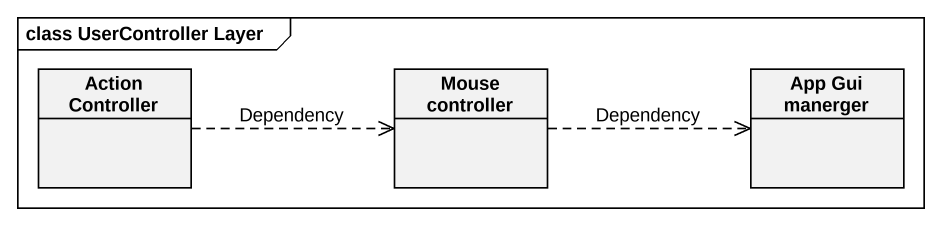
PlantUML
@startuml
mainframe class UserController Layer
hide circle
hide empty members
class "Action Controller" as Action_Controller
class "Mouse controller" as Mouse_controller
class "App Gui manerger" as App_Gui_manerger
Action_Controller .right.> Mouse_controller : Dependency
Mouse_controller .right.> App_Gui_manerger : Dependency
@enduml
